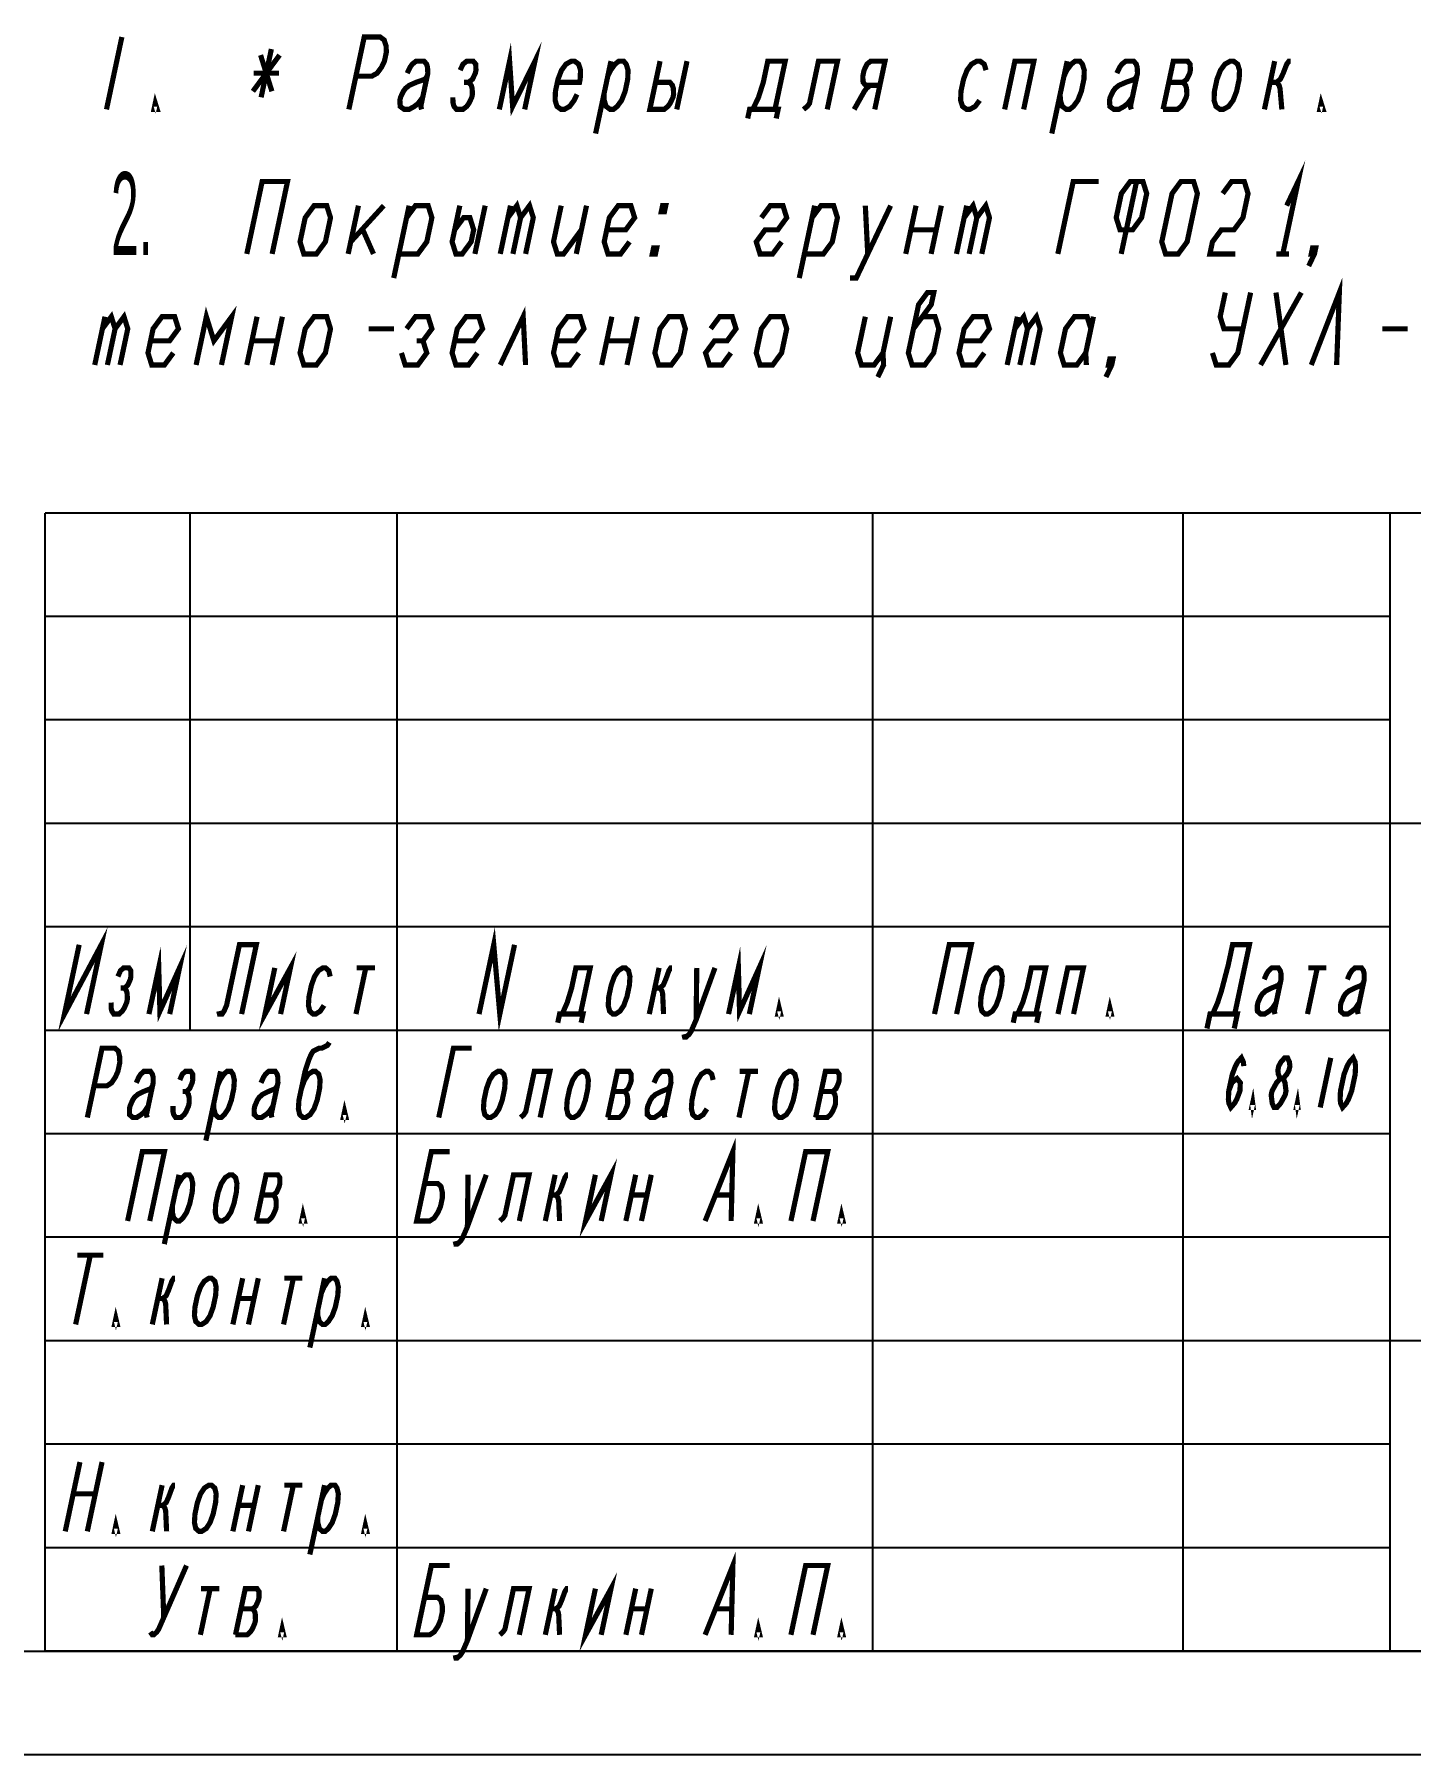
# Model space of a CAD drawing. Header units: millimetres. Extents: x 0 to 594, y 0 to 420.
# Drawn here: x 403.5 to 470, y 0 to 83.1 of the extents above; entities that cross this region are included whole.
import ezdxf

# ---------------------------------------------------------------- set-up
doc = ezdxf.new("R2010")
doc.units = ezdxf.units.MM
doc.header["$LTSCALE"] = 32.67
doc.layers.get('0').update_dxf_attribs({"linetype": 'CONTINUOUS'})
doc.styles.get("Standard").update_dxf_attribs({"font": 'txt', "width": 0.7})

msp = doc.modelspace()

# ---------------------------------------------------------------- linework, layer by layer
at = {"color": 7, "linetype": 'Continuous'}
for p, q in [((589, 60), (404, 60)), ((404, 5), (404, 60)), ((411, 35), (411, 60)), ((421, 5), (421, 60)), ((444, 5), (444, 60)), ((459, 5), (459, 60)), ((469, 5), (469, 60)), ((469, 55), (404, 55)), ((469, 50), (404, 50)), ((589, 45), (404, 45)), ((469, 40), (404, 40)), ((469, 35), (404, 35)), ((469, 30), (404, 30)), ((469, 25), (404, 25)), ((589, 20), (404, 20)), ((469, 15), (404, 15)), ((469, 10), (404, 10)), ((20, 5), (589, 5)), ((589, 5), (404, 5)), ((0, 0), (594, 0))]:
    msp.add_line(p, q, dxfattribs=at)
at = {"color": 2, "linetype": 'Continuous', "const_width": 0.25}
for points in [[(407.7005504, 83.007176), (406.9566002, 79.5071749)], [(419.0116388, 81.1113356), (419.7772694, 81.1113356), (420.037942, 81.2571709), (420.2530785, 81.5488414), (420.3916447, 81.8405029), (420.4846384, 82.2780087), (420.470064, 82.5696702), (420.3789192, 82.8613407), (420.1802424, 83.007176), (419.4146118, 83.007176), (418.6706616, 79.5071749)], [(414.9265836, 82.423844), (414.4306168, 80.0905069)], [(425.9441162, 79.5071749), (426.440083, 81.8405029), (426.5876041, 79.6530102), (427.665063, 81.8405029), (427.1690962, 79.5071749)], [(414.0332271, 80.3821774), (415.3239371, 82.1321734)], [(414.4052021, 82.1321734), (414.951962, 80.3821774)], [(421.4926329, 81.2571709), (421.6311991, 81.5488414), (421.7387673, 81.6946767), (421.9228696, 81.8405029), (422.3056849, 81.8405029), (422.4278276, 81.6946767), (422.4734, 81.5488414), (422.4879745, 81.2571709), (422.1469973, 79.6530102), (422.1925334, 79.5071749)], [(424.0501974, 81.4030062), (424.1887635, 81.6946767), (424.3729021, 81.8405029), (424.6791471, 81.8405029), (424.8012535, 81.6946767), (424.815828, 81.4030062), (424.7848301, 81.2571709), (424.6462639, 80.9655094), (424.4621616, 80.8196742), (424.2324507, 80.8196742)], [(429.697548, 80.2363422), (429.5589818, 79.9446716), (429.3438453, 79.6530102), (429.0831727, 79.5071749), (428.9300321, 79.5071749), (428.7313553, 79.6530102), (428.6402106, 79.9446716), (428.6566703, 80.3821774), (428.780662, 80.9655094), (428.9501898, 81.4030062), (429.1653263, 81.6946767), (429.4259989, 81.8405029), (429.5791395, 81.8405029), (429.7778163, 81.6946767), (429.8689611, 81.4030062), (429.8525376, 80.9655094), (429.8215397, 80.8196742), (428.7496641, 80.8196742)], [(431.3400754, 81.8405029), (430.5961252, 78.3405109)], [(431.1850858, 81.1113356), (431.323652, 81.4030062), (431.5387522, 81.6946767), (431.7228907, 81.8405029), (431.9525654, 81.8405029), (432.0747081, 81.6946767), (432.1658167, 81.4030062), (432.1493932, 80.9655094), (432.0254015, 80.3821774), (431.8558374, 79.9446716), (431.6407372, 79.6530102), (431.4565986, 79.5071749), (431.3034943, 79.5071749), (431.1047812, 79.6530102), (431.0136727, 79.9446716), (430.9990983, 80.2363422)], [(433.7135013, 81.8405029), (433.2175345, 79.5071749), (433.9065948, 79.5071749), (434.0907334, 79.6530102), (434.1983016, 79.7988364), (434.3368678, 80.0905069), (434.3678657, 80.2363422), (434.3532913, 80.5280036), (434.3077189, 80.6738389), (434.1855762, 80.8196742), (433.4965159, 80.8196742)], [(435.0150879, 81.8405029), (434.5191211, 79.5071749)], [(438.1940973, 79.5071749), (438.3326635, 79.7988364), (438.4712296, 80.0905069), (438.7027896, 80.8196742), (438.919775, 81.8405029), (439.7619397, 81.8405029), (439.2659729, 79.5071749)], [(440.6440935, 79.5071749), (440.8282321, 79.6530102), (440.9358003, 79.7988364), (440.9667982, 79.9446716), (441.3697712, 81.8405029), (442.2885062, 81.8405029), (441.7925394, 79.5071749)], [(444.0894313, 79.5071749), (444.5853981, 81.8405029), (443.8963378, 81.8405029), (443.7121992, 81.6946767), (443.5736331, 81.4030062), (443.5116372, 81.1113356), (443.5262117, 80.8196742), (443.6483544, 80.6738389), (444.3374147, 80.6738389)], [(449.468967, 81.4030062), (449.3778223, 81.6946767), (449.1791455, 81.8405029), (449.0260049, 81.8405029), (448.7653323, 81.6946767), (448.5501958, 81.4030062), (448.380668, 80.9655094), (448.2566763, 80.3821774), (448.2402166, 79.9446716), (448.3313613, 79.6530102), (448.5300381, 79.5071749), (448.6831787, 79.5071749), (448.9438513, 79.6530102), (449.1589878, 79.9446716)], [(450.3675443, 79.5071749), (450.8635111, 81.8405029), (451.7822461, 81.8405029), (451.2862793, 79.5071749)], [(453.3900776, 81.8405029), (452.6461274, 78.3405109)], [(453.235088, 81.1113356), (453.3736542, 81.4030062), (453.5887544, 81.6946767), (453.7728929, 81.8405029), (454.0025676, 81.8405029), (454.1247103, 81.6946767), (454.2158188, 81.4030062), (454.1993954, 80.9655094), (454.0754037, 80.3821774), (453.9058396, 79.9446716), (453.6907394, 79.6530102), (453.5066008, 79.5071749), (453.3534965, 79.5071749), (453.1547834, 79.6530102), (453.0636749, 79.9446716), (453.0491005, 80.2363422)], [(455.7926525, 81.2571709), (455.9312186, 81.5488414), (456.0387506, 81.6946767), (456.2228892, 81.8405029), (456.6057045, 81.8405029), (456.7278109, 81.6946767), (456.7733833, 81.5488414), (456.7879578, 81.2571709), (456.4469806, 79.6530102), (456.492553, 79.5071749)], [(458.0238142, 79.5071749), (458.5197448, 81.8405029), (459.2088413, 81.8405029), (459.3309478, 81.6946767), (459.3455222, 81.4030062), (459.3145243, 81.2571709), (459.1759581, 80.9655094), (458.9918558, 80.8196742), (458.3027593, 80.8196742)], [(460.630649, 80.9655094), (460.8002131, 81.4030062), (461.0153134, 81.6946767), (461.2760222, 81.8405029), (461.4291266, 81.8405029), (461.6278396, 81.6946767), (461.7189481, 81.4030062), (461.7025247, 80.9655094), (461.578533, 80.3821774), (461.4089689, 79.9446716), (461.1938687, 79.6530102), (460.9331598, 79.5071749), (460.7800554, 79.5071749), (460.5813424, 79.6530102), (460.4902339, 79.9446716), (460.5066573, 80.3821774), (460.630649, 80.9655094)], [(463.4197734, 81.8405029), (462.9238066, 79.5071749)], [(463.202788, 80.8196742), (463.509033, 80.8196742), (463.6931353, 80.9655094), (463.8317014, 81.2571709), (464.0012655, 81.6946767), (464.1088337, 81.8405029), (464.1854041, 81.8405029)], [(414.066074, 81.2571709), (415.2910902, 81.2571709)], [(422.4569766, 81.1113356), (422.3494083, 80.9655094), (421.9355951, 80.8196742), (421.5983522, 80.6738389), (421.4142136, 80.5280036), (421.3066454, 80.3821774), (421.1681155, 80.0905069), (421.1371176, 79.9446716), (421.1516558, 79.6530102), (421.3503688, 79.5071749), (421.5800435, 79.5071749), (421.8407161, 79.6530102), (422.0248546, 79.7988364), (422.2399911, 80.0905069)], [(423.6946458, 80.0905069), (423.7092202, 79.7988364), (423.7547926, 79.6530102), (423.8769353, 79.5071749), (424.1831803, 79.5071749), (424.3672826, 79.6530102), (424.4748508, 79.7988364), (424.613417, 80.0905069), (424.6444149, 80.2363422), (424.6298405, 80.5280036), (424.5842681, 80.6738389), (424.4621616, 80.8196742)], [(443.094126, 79.5071749), (443.5863585, 80.3821774), (443.6938905, 80.5280036), (443.8780291, 80.6738389)], [(456.7569598, 81.1113356), (456.6493916, 80.9655094), (456.2355784, 80.8196742), (455.8983354, 80.6738389), (455.7142332, 80.5280036), (455.6066649, 80.3821774), (455.4680988, 80.0905069), (455.4371008, 79.9446716), (455.4516753, 79.6530102), (455.6503521, 79.5071749), (455.880063, 79.5071749), (456.1407356, 79.6530102), (456.3248379, 79.7988364), (456.5399744, 80.0905069)], [(458.0238142, 79.5071749), (458.7128745, 79.5071749), (458.8969768, 79.6530102), (459.004545, 79.7988364), (459.1431112, 80.0905069), (459.1741091, 80.2363422), (459.1595347, 80.5280036), (459.1139623, 80.6738389), (458.9918558, 80.8196742)], [(463.509033, 80.8196742), (463.6311394, 80.6738389), (463.6767118, 80.5280036), (463.7659713, 79.5071749)], [(409.4065964, 79.5071749), (409.2534921, 79.5071749), (409.3154879, 79.7988364), (409.4065964, 79.5071749)], [(465.7566182, 79.5071749), (465.6034775, 79.5071749), (465.6654734, 79.7988364), (465.7566182, 79.5071749)], [(437.9479991, 79.0696691), (438.0409929, 79.5071749), (439.4191135, 79.5071749), (439.3261198, 79.0696691)], [(463.9997075, 74.8569622), (464.5539183, 76.0236388), (463.8099846, 72.5236282)], [(413.7380968, 72.5236282), (414.482069, 76.0236388), (415.7070775, 76.0236388), (414.9631053, 72.5236282)], [(452.9381011, 72.5236282), (453.6820732, 76.0236388), (454.9070433, 76.0236388)], [(456.4383232, 76.0236388), (456.0080821, 75.4403005), (455.7601042, 74.2736239), (455.942329, 73.6903048), (456.5548332, 73.6903048), (456.9850743, 74.2736239), (457.2330522, 75.4403005), (457.0508275, 76.0236388), (456.4383232, 76.0236388)], [(456.7445561, 76.0236388), (456.0006224, 72.5236282)], [(458.1443681, 72.5236282), (457.962105, 73.1069665), (458.4580608, 75.4403005), (458.8883019, 76.0236388), (459.5008061, 76.0236388), (459.6830693, 75.4403005), (459.1871135, 73.1069665), (458.7568724, 72.5236282), (458.1443681, 72.5236282)], [(460.9080779, 75.4403005), (461.338319, 76.0236388), (461.9508232, 76.0236388), (462.1330864, 75.4403005), (461.8850701, 74.2736239), (461.454829, 73.6903048), (460.8423631, 73.6903048), (460.4121221, 73.1069665), (460.2881139, 72.5236282), (461.5131224, 72.5236282)], [(416.3121221, 73.1069665), (416.4943468, 72.5236282), (417.1068511, 72.5236282), (417.5370921, 73.1069665), (417.7850701, 74.2736239), (417.6028453, 74.8569622), (416.990341, 74.8569622), (416.5601, 74.2736239), (416.3121221, 73.1069665)], [(419.1340868, 74.8569622), (418.638131, 72.5236282)], [(418.7621007, 73.1069665), (420.3590953, 74.8569622)], [(420.8401317, 71.3569707), (421.5840654, 74.8569622)], [(421.0881096, 72.5236282), (422.0068468, 72.5236282), (422.4370879, 73.1069665), (422.6851042, 74.2736239), (422.502841, 74.8569622), (421.8903368, 74.8569622), (421.4600957, 74.2736239)], [(424.0340825, 74.8569622), (423.6620964, 73.1069665), (423.8443596, 72.5236282), (424.150631, 72.5236282), (424.5808721, 73.1069665), (424.7048418, 73.6903048), (424.5225786, 74.2736239), (424.2163457, 74.2736239), (423.7861046, 73.6903048)], [(425.259091, 74.8569622), (424.7630968, 72.5236282)], [(425.9881053, 72.5236282), (426.4840611, 74.8569622)], [(426.3600914, 74.2736239), (426.7903325, 74.8569622), (426.9725957, 74.2736239), (426.6006096, 72.5236282)], [(426.9725957, 74.2736239), (427.4028368, 74.8569622), (427.5851, 74.2736239), (427.2131139, 72.5236282)], [(428.9340782, 74.8569622), (428.5620921, 73.1069665), (428.7443553, 72.5236282), (429.0506267, 72.5236282), (429.9111089, 73.6903048)], [(430.1590868, 74.8569622), (429.663131, 72.5236282)], [(431.136079, 73.6903048), (432.0548546, 73.6903048), (432.4850957, 74.2736239), (432.3028325, 74.8569622), (431.6903282, 74.8569622), (431.2600871, 74.2736239), (431.0121092, 73.1069665), (431.1943724, 72.5236282), (431.8068767, 72.5236282), (432.2371178, 73.1069665)], [(433.9252055, 74.5653027), (433.7720891, 74.5653027), (433.834074, 74.8569622), (433.9871904, 74.8569622), (433.9252055, 74.5653027)], [(438.6101, 74.2736239), (439.040341, 74.8569622), (439.6528453, 74.8569622), (439.8350701, 74.2736239), (439.404829, 73.6903048), (438.7923631, 73.6903048), (438.3621221, 73.1069665), (438.5443468, 72.5236282), (439.1568511, 72.5236282), (439.5870921, 73.1069665)], [(440.4401146, 71.3569707), (441.1840868, 74.8569622)], [(440.688131, 72.5236282), (441.6068681, 72.5236282), (442.0371092, 73.1069665), (442.2850871, 74.2736239), (442.102824, 74.8569622), (441.4903197, 74.8569622), (441.0600786, 74.2736239)], [(442.8901317, 71.3569707), (443.1963646, 71.3569707), (444.859074, 74.8569622)], [(443.6340654, 74.8569622), (443.7506139, 72.5236282)], [(445.5881267, 72.5236282), (446.0840825, 74.8569622)], [(447.309091, 74.8569622), (446.8130968, 72.5236282)], [(448.0381053, 72.5236282), (448.5340611, 74.8569622)], [(448.4100914, 74.2736239), (448.8403325, 74.8569622), (449.0225957, 74.2736239), (448.6506096, 72.5236282)], [(449.0225957, 74.2736239), (449.4528368, 74.8569622), (449.6351, 74.2736239), (449.2631139, 72.5236282)], [(419.3454582, 73.6903048), (419.8631011, 72.5236282)], [(445.8361046, 73.6903048), (447.0611131, 73.6903048)], [(433.4912346, 72.5236282), (433.3381181, 72.5236282), (433.400103, 72.8153069), (433.5532195, 72.8153069), (433.4912346, 72.5236282)], [(463.5037517, 72.5236282), (464.116256, 72.5236282)], [(465.3412261, 72.5236282), (465.1881096, 72.5236282), (465.2500945, 72.8153069), (465.4032494, 72.8153069), (465.3412261, 72.5236282), (465.0641399, 71.9402898)], [(445.9600743, 68.9063384), (446.8205565, 70.0730151), (446.9445647, 70.6563534), (446.6382933, 70.6563534), (446.2080522, 70.0730151), (445.7120964, 67.739681), (445.8943596, 67.1563427), (446.5068639, 67.1563427), (446.937105, 67.739681), (447.1850829, 68.9063384), (447.0028197, 69.4896767), (446.3903154, 69.4896767)], [(460.4121221, 67.739681), (460.5943468, 67.1563427), (461.2068511, 67.1563427), (461.6370921, 67.739681), (462.2570561, 70.6563534)], [(461.0320476, 70.6563534), (460.7840697, 69.4896767), (460.9663329, 68.9063384), (461.8850701, 68.9063384)], [(462.738131, 67.1563427), (464.7070732, 70.6563534)], [(463.4820647, 70.6563534), (463.9631011, 67.1563427)], [(465.1881096, 67.1563427), (466.5445476, 70.6563534), (466.4131181, 67.1563427)], [(411.2881181, 67.1563427), (411.784074, 69.4896767), (412.1486003, 68.3230193), (413.0090825, 69.4896767), (412.5131267, 67.1563427)], [(425.9881053, 67.1563427), (427.0965654, 69.4896767), (427.2131139, 67.1563427)], [(406.3881224, 67.1563427), (406.8840782, 69.4896767)], [(406.7600701, 68.9063384), (407.1903111, 69.4896767), (407.3725743, 68.9063384), (407.0006267, 67.1563427)], [(407.3725743, 68.9063384), (407.8028154, 69.4896767), (407.9850786, 68.9063384), (407.613131, 67.1563427)], [(409.086079, 68.3230193), (410.0048546, 68.3230193), (410.4350957, 68.9063384), (410.2528325, 69.4896767), (409.6403282, 69.4896767), (409.2100871, 68.9063384), (408.9621092, 67.739681), (409.1443724, 67.1563427), (409.7568767, 67.1563427), (410.1871178, 67.739681)], [(413.7380968, 67.1563427), (414.234091, 69.4896767)], [(415.4590611, 69.4896767), (414.9631053, 67.1563427)], [(416.3121221, 67.739681), (416.4943468, 67.1563427), (417.1068511, 67.1563427), (417.5370921, 67.739681), (417.7850701, 68.9063384), (417.6028453, 69.4896767), (416.990341, 69.4896767), (416.5601, 68.9063384), (416.3121221, 67.739681)], [(419.6225829, 68.9063384), (420.8475914, 68.9063384)], [(421.2121178, 67.739681), (421.394381, 67.1563427), (422.0068468, 67.1563427), (422.4370879, 67.739681), (422.2548631, 68.3230193), (422.6851042, 68.9063384), (422.502841, 69.4896767), (421.8903368, 69.4896767), (421.4600957, 68.9063384)], [(423.7861046, 68.3230193), (424.7048418, 68.3230193), (425.1350829, 68.9063384), (424.9528197, 69.4896767), (424.3403154, 69.4896767), (423.9100743, 68.9063384), (423.6620964, 67.739681), (423.8443596, 67.1563427), (424.4568639, 67.1563427), (424.887105, 67.739681)], [(428.6861003, 68.3230193), (429.6048375, 68.3230193), (430.0350786, 68.9063384), (429.8528154, 69.4896767), (429.2403111, 69.4896767), (428.8100701, 68.9063384), (428.5620921, 67.739681), (428.7443553, 67.1563427), (429.3568596, 67.1563427), (429.7871007, 67.739681)], [(430.8881011, 67.1563427), (431.3840953, 69.4896767)], [(432.6090654, 69.4896767), (432.1131096, 67.1563427)], [(433.4620879, 67.739681), (433.6443511, 67.1563427), (434.2568553, 67.1563427), (434.6870964, 67.739681), (434.9350743, 68.9063384), (434.7528111, 69.4896767), (434.1403453, 69.4896767), (433.7101042, 68.9063384), (433.4620879, 67.739681)], [(436.1600829, 68.9063384), (436.590324, 69.4896767), (437.2028282, 69.4896767), (437.3850914, 68.9063384), (436.9548503, 68.3230193), (436.3423461, 68.3230193), (435.912105, 67.739681), (436.0943681, 67.1563427), (436.7068724, 67.1563427), (437.1371135, 67.739681)], [(438.3621221, 67.739681), (438.5443468, 67.1563427), (439.1568511, 67.1563427), (439.5870921, 67.739681), (439.8350701, 68.9063384), (439.6528453, 69.4896767), (439.040341, 69.4896767), (438.6101, 68.9063384), (438.3621221, 67.739681)], [(443.6340654, 69.4896767), (443.2621178, 67.739681), (443.444381, 67.1563427), (444.0568468, 67.1563427), (444.4870879, 67.739681), (444.5162346, 67.1563427), (444.23911, 66.5730044)], [(444.859074, 69.4896767), (444.4870879, 67.739681)], [(448.2860832, 68.3230193), (449.2048589, 68.3230193), (449.6351, 68.9063384), (449.4528368, 69.4896767), (448.8403325, 69.4896767), (448.4100914, 68.9063384), (448.1621135, 67.739681), (448.3443767, 67.1563427), (448.956881, 67.1563427), (449.3871221, 67.739681)], [(450.4881224, 67.1563427), (450.9840782, 69.4896767)], [(450.8600701, 68.9063384), (451.2903111, 69.4896767), (451.4725743, 68.9063384), (451.1006267, 67.1563427)], [(451.4725743, 68.9063384), (451.9028154, 69.4896767), (452.0850786, 68.9063384), (451.713131, 67.1563427)], [(454.5350957, 68.9063384), (454.3528325, 69.4896767), (453.7403282, 69.4896767), (453.3100871, 68.9063384), (453.0621092, 67.739681), (453.2443724, 67.1563427), (453.8568767, 67.1563427), (454.2871178, 67.739681)], [(454.6590654, 69.4896767), (454.2871178, 67.739681), (454.3162261, 67.1563427)], [(468.6225786, 68.9063384), (469.8475871, 68.9063384)], [(413.9861131, 68.3230193), (415.2110832, 68.3230193)], [(421.9485918, 68.3230193), (422.2548631, 68.3230193)], [(431.136079, 68.3230193), (432.3610875, 68.3230193)], [(455.5412346, 67.1563427), (455.3881181, 67.1563427), (455.450103, 67.4480022), (455.6032195, 67.4480022), (455.5412346, 67.1563427), (455.26411, 66.5730044)], [(405.6367412, 39.1375804), (404.9246953, 35.7875839), (406.7045563, 39.1375804), (405.9925104, 35.7875839)], [(424.9625153, 35.7875839), (425.6745612, 39.1375804), (425.9675006, 35.7875839), (426.6795465, 39.1375804)], [(409.0075027, 35.7875839), (409.4822241, 38.0209119), (409.5396519, 35.9271652), (410.4872095, 38.0209119), (410.012488, 35.7875839)], [(412.3865303, 35.9271652), (412.4197035, 35.7875839), (412.5453267, 35.7875839), (412.6377766, 35.9271652), (412.7599556, 36.2063278), (413.3829957, 39.1375804), (414.1995645, 39.1375804), (413.4874823, 35.7875839)], [(437.0224845, 35.7875839), (437.4972059, 38.0209119), (437.5546699, 35.9271652), (438.5022275, 38.0209119), (438.0275061, 35.7875839)], [(446.9774952, 35.7875839), (447.6895774, 39.1375804), (448.7573925, 39.1375804), (448.0453103, 35.7875839)], [(460.4196819, 35.7875839), (460.6640035, 36.3459091), (460.8454955, 36.9042434), (461.1753062, 38.1604932), (461.3830104, 39.1375804), (462.1995791, 39.1375804), (461.4874969, 35.7875839)], [(415.0928485, 38.0209119), (414.6181271, 35.7875839), (415.8465875, 38.0209119), (415.3718661, 35.7875839)], [(407.5088346, 37.6021589), (407.6309773, 37.8813306), (407.786257, 38.0209119), (408.0375396, 38.0209119), (408.13347, 37.8813306), (408.1369504, 37.6021589), (408.1072939, 37.4625776), (407.985115, 37.183415), (407.8298353, 37.0438337), (407.6413824, 37.0438337)], [(417.7675887, 37.6021589), (417.7012786, 37.8813306), (417.5425184, 38.0209119), (417.4168953, 38.0209119), (417.1987859, 37.8813306), (417.0138135, 37.6021589), (416.8620143, 37.183415), (416.7433158, 36.6250808), (416.7171398, 36.2063278), (416.7834137, 35.9271652), (416.9421738, 35.7875839), (417.067797, 35.7875839), (417.2859064, 35.9271652), (417.4708788, 36.2063278)], [(419.4896957, 38.0209119), (419.0150105, 35.7875839)], [(419.0500327, 38.0209119), (419.9293949, 38.0209119)], [(428.9824929, 35.7875839), (429.1046356, 36.0667465), (429.2268146, 36.3459091), (429.437963, 37.0438337), (429.645631, 38.0209119), (430.3365765, 38.0209119), (429.8618914, 35.7875839)], [(431.3520033, 37.183415), (431.5038387, 37.6021589), (431.6887749, 37.8813306), (431.9068843, 38.0209119), (432.0325074, 38.0209119), (432.1913038, 37.8813306), (432.2575778, 37.6021589), (432.2313655, 37.183415), (432.1127032, 36.6250808), (431.9608678, 36.2063278), (431.7759316, 35.9271652), (431.5578223, 35.7875839), (431.4321991, 35.7875839), (431.2734027, 35.9271652), (431.2071288, 36.2063278), (431.2333411, 36.6250808), (431.3520033, 37.183415)], [(433.6656449, 38.0209119), (433.1909235, 35.7875839)], [(433.4579769, 37.0438337), (433.5836001, 37.0438337), (433.7092233, 37.0438337), (433.8645029, 37.183415), (433.9866456, 37.4625776), (434.1384811, 37.8813306), (434.2309673, 38.0209119), (434.2937607, 38.0209119)], [(434.8676393, 34.8104967), (434.9007762, 34.6709109), (434.9635697, 34.6709109), (435.1188856, 34.8104967), (435.2113718, 34.950078), (435.4556572, 35.5084123), (436.3665974, 38.0209119)], [(435.487199, 38.0209119), (435.4556572, 35.5084123)], [(449.3470056, 37.183415), (449.4988411, 37.6021589), (449.6837772, 37.8813306), (449.9018866, 38.0209119), (450.0275098, 38.0209119), (450.1863062, 37.8813306), (450.2525801, 37.6021589), (450.2263678, 37.183415), (450.1077056, 36.6250808), (449.9558701, 36.2063278), (449.770934, 35.9271652), (449.5528246, 35.7875839), (449.4272014, 35.7875839), (449.268405, 35.9271652), (449.2021311, 36.2063278), (449.2283434, 36.6250808), (449.3470056, 37.183415)], [(450.9975092, 35.7875839), (451.1196519, 36.0667465), (451.2417946, 36.3459091), (451.4529792, 37.0438337), (451.6606472, 38.0209119), (452.3515928, 38.0209119), (451.8768713, 35.7875839)], [(452.9446864, 35.7875839), (453.4194078, 38.0209119), (454.1731469, 38.0209119), (453.6984254, 35.7875839)], [(463.6982472, 37.3229963), (463.605761, 37.183415), (463.2620284, 37.0438337), (462.9810894, 36.9042434), (462.8258097, 36.7646621), (462.7333235, 36.6250808), (462.6111808, 36.3459091), (462.5815243, 36.2063278), (462.5849685, 35.9271652), (462.7437649, 35.7875839), (462.9321815, 35.7875839), (463.1502909, 35.9271652), (463.3056068, 36.0667465), (463.490543, 36.3459091)], [(462.911335, 37.4625776), (463.0335139, 37.7417493), (463.1259639, 37.8813306), (463.2812798, 38.0209119), (463.5953196, 38.0209119), (463.6912863, 37.8813306), (463.7244232, 37.7417493), (463.7279037, 37.4625776), (463.4015372, 35.9271652), (463.4346742, 35.7875839)], [(465.4797034, 38.0209119), (465.0049819, 35.7875839)], [(465.0400042, 38.0209119), (465.9194026, 38.0209119)], [(467.7182249, 37.3229963), (467.6257386, 37.183415), (467.2820061, 37.0438337), (467.0011033, 36.9042434), (466.8458236, 36.7646621), (466.7533374, 36.6250808), (466.6311947, 36.3459091), (466.601502, 36.2063278), (466.6049824, 35.9271652), (466.7637426, 35.7875839), (466.9521954, 35.7875839), (467.1703048, 35.9271652), (467.3255845, 36.0667465), (467.5105569, 36.3459091)], [(466.9313489, 37.4625776), (467.0534916, 37.7417493), (467.1459778, 37.8813306), (467.3012574, 38.0209119), (467.6153335, 38.0209119), (467.7113002, 37.8813306), (467.7444371, 37.7417493), (467.7479176, 37.4625776), (467.4215511, 35.9271652), (467.4546881, 35.7875839)], [(407.1789877, 36.3459091), (407.1824681, 36.0667465), (407.2156051, 35.9271652), (407.3115718, 35.7875839), (407.5628181, 35.7875839), (407.7180978, 35.9271652), (407.810584, 36.0667465), (407.9327267, 36.3459091), (407.9624194, 36.4854995), (407.958939, 36.7646621), (407.925802, 36.9042434), (407.8298353, 37.0438337)], [(433.7092233, 37.0438337), (433.8051537, 36.9042434), (433.8383269, 36.7646621), (433.881869, 35.7875839)], [(439.5349841, 35.7875839), (439.409361, 35.7875839), (439.4687102, 36.0667465), (439.5349841, 35.7875839)], [(455.5200157, 35.7875839), (455.3943926, 35.7875839), (455.4537056, 36.0667465), (455.5200157, 35.7875839)], [(428.767864, 35.368831), (428.8568698, 35.7875839), (429.9875145, 35.7875839), (429.8985088, 35.368831)], [(450.7828802, 35.368831), (450.871886, 35.7875839), (452.0024945, 35.7875839), (451.9134888, 35.368831)], [(460.1457037, 35.0896638), (460.2940587, 35.7875839), (461.6131201, 35.7875839), (461.4647651, 35.0896638)], [(406.3566907, 32.3229948), (406.9848065, 32.3229948), (407.2029159, 32.4625806), (407.3878883, 32.7417478), (407.510031, 33.0209149), (407.5990367, 33.4396633), (407.5955563, 33.7188305), (407.5292823, 33.9979976), (407.370486, 34.1375789), (406.7423701, 34.1375789), (406.0303242, 30.7875779)], [(416.3769965, 32.1834135), (416.5288319, 32.6021619), (416.7138043, 32.8813291), (416.9319137, 33.0209149), (417.0575369, 33.0209149), (417.216297, 32.8813291), (417.2825709, 32.6021619), (417.2563949, 32.1834135), (417.1376964, 31.6250793), (416.9858972, 31.2063308), (416.8009248, 30.9271637), (416.5828154, 30.7875779), (416.4571923, 30.7875779), (416.2984321, 30.9271637), (416.2321219, 31.2063308), (416.2583342, 31.6250793), (416.3769965, 32.1834135), (416.5550079, 33.0209149), (416.7364999, 33.5792446), (416.8586788, 33.8584118), (416.9511288, 33.9979976), (417.2320679, 34.1375789), (417.357691, 34.1375789), (417.6385939, 34.2771647), (417.7310801, 34.416746)], [(423.0153018, 30.7875779), (423.7273839, 34.1375789), (424.6067461, 34.1375789)], [(461.200032, 32.0731896), (461.3525563, 32.4731897), (461.5975668, 32.6731898), (461.7575596, 32.4731897), (461.7400485, 32.0731896), (461.5875242, 31.6731895), (461.4775269, 31.4731894), (461.2999867, 31.2731894), (461.2075005, 31.4731894), (461.1825209, 31.6731895), (461.200032, 32.0731896), (461.3701036, 32.8731898), (461.5226279, 33.27319), (461.6326252, 33.47319), (461.8101292, 33.6731901), (461.9026154, 33.47319), (461.9276312, 33.27319)], [(463.6900898, 32.6731898), (463.5976036, 32.8731898), (463.5725878, 33.0731899), (463.6151147, 33.27319), (463.7251121, 33.47319), (463.9026522, 33.6731901), (464.0376292, 33.6731901), (464.1301154, 33.47319), (464.1551312, 33.27319), (464.1126042, 33.0731899), (464.0026069, 32.8731898), (463.8250668, 32.6731898)], [(466.1301522, 33.6731901), (465.6200098, 31.2731894)], [(466.7000065, 31.2731894), (466.6075203, 31.4731894), (466.5825406, 31.6731895), (466.6000518, 32.0731896), (466.7700872, 32.8731898), (466.9226115, 33.27319), (467.0326088, 33.47319), (467.2101489, 33.6731901), (467.3026351, 33.47319), (467.3276147, 33.27319), (467.3101036, 32.8731898), (467.140032, 32.0731896), (466.9875077, 31.6731895), (466.8775104, 31.4731894), (466.7000065, 31.2731894)], [(409.1832301, 32.3229948), (409.0907439, 32.1834135), (408.7470114, 32.0438277), (408.4661085, 31.9042464), (408.3107926, 31.7646651), (408.2183427, 31.6250793), (408.0961637, 31.3459121), (408.0665072, 31.2063308), (408.0699877, 30.9271637), (408.2287478, 30.7875779), (408.4172007, 30.7875779), (408.6353101, 30.9271637), (408.7905897, 31.066745), (408.9755621, 31.3459121)], [(408.3963541, 32.4625806), (408.5184968, 32.7417478), (408.610983, 32.8813291), (408.7662627, 33.0209149), (409.0803387, 33.0209149), (409.1763054, 32.8813291), (409.2094424, 32.7417478), (409.2129229, 32.4625806), (408.8865564, 30.9271637), (408.9196934, 30.7875779)], [(410.498811, 32.6021619), (410.62099, 32.8813291), (410.7762697, 33.0209149), (411.027516, 33.0209149), (411.1234827, 32.8813291), (411.1269631, 32.6021619), (411.0972704, 32.4625806), (410.9751277, 32.1834135), (410.819848, 32.0438277), (410.6313951, 32.0438277)], [(412.4722006, 33.0209149), (411.7601547, 29.6709139)], [(412.3238456, 32.3229948), (412.4460245, 32.6021619), (412.6309607, 32.8813291), (412.7862766, 33.0209149), (412.9746932, 33.0209149), (413.0706599, 32.8813291), (413.1369338, 32.6021619), (413.1107578, 32.1834135), (412.9920956, 31.6250793), (412.8402601, 31.2063308), (412.6552877, 30.9271637), (412.5000081, 30.7875779), (412.3743849, 30.7875779), (412.2156248, 30.9271637), (412.1493146, 31.2063308), (412.1458341, 31.485498)], [(415.213251, 32.3229948), (415.1207648, 32.1834135), (414.7770322, 32.0438277), (414.4960931, 31.9042464), (414.3408135, 31.7646651), (414.2483273, 31.6250793), (414.1261846, 31.3459121), (414.0964918, 31.2063308), (414.0999723, 30.9271637), (414.2587324, 30.7875779), (414.4471853, 30.7875779), (414.6652947, 30.9271637), (414.8205743, 31.066745), (415.0055468, 31.3459121)], [(414.4263387, 32.4625806), (414.5484814, 32.7417478), (414.6409677, 32.8813291), (414.7962836, 33.0209149), (415.1103234, 33.0209149), (415.20629, 32.8813291), (415.239427, 32.7417478), (415.2429075, 32.4625806), (414.916541, 30.9271637), (414.949678, 30.7875779)], [(425.3220187, 32.1834135), (425.4738179, 32.6021619), (425.6587903, 32.8813291), (425.8768997, 33.0209149), (426.0025228, 33.0209149), (426.161283, 32.8813291), (426.2275931, 32.6021619), (426.2013809, 32.1834135), (426.0827186, 31.6250793), (425.9308832, 31.2063308), (425.7459108, 30.9271637), (425.5278014, 30.7875779), (425.4021782, 30.7875779), (425.2434181, 30.9271637), (425.1771442, 31.2063308), (425.2033202, 31.6250793), (425.3220187, 32.1834135)], [(426.972486, 30.7875779), (427.1278019, 30.9271637), (427.2202881, 31.066745), (427.2499446, 31.2063308), (427.6356603, 33.0209149), (428.3893993, 33.0209149), (427.9146779, 30.7875779)], [(429.3419963, 32.1834135), (429.4938318, 32.6021619), (429.6788042, 32.8813291), (429.8969136, 33.0209149), (430.0225367, 33.0209149), (430.1812969, 32.8813291), (430.2475708, 32.6021619), (430.2213948, 32.1834135), (430.1026963, 31.6250793), (429.9508971, 31.2063308), (429.7659247, 30.9271637), (429.5478153, 30.7875779), (429.4221921, 30.7875779), (429.263432, 30.9271637), (429.1971218, 31.2063308), (429.2233341, 31.6250793), (429.3419963, 32.1834135)], [(431.1809528, 30.7875779), (431.6556379, 33.0209149), (432.2209603, 33.0209149), (432.316927, 32.8813291), (432.3203712, 32.6021619), (432.2907147, 32.4625806), (432.168572, 32.1834135), (432.0132561, 32.0438277), (431.44797, 32.0438277)], [(434.2082355, 32.3229948), (434.1157493, 32.1834135), (433.7720167, 32.0438277), (433.4911139, 31.9042464), (433.335798, 31.7646651), (433.2433118, 31.6250793), (433.1211691, 31.3459121), (433.0915126, 31.2063308), (433.094993, 30.9271637), (433.2537532, 30.7875779), (433.4421698, 30.7875779), (433.6602792, 30.9271637), (433.8155951, 31.066745), (434.0005675, 31.3459121)], [(433.4213595, 32.4625806), (433.5435022, 32.7417478), (433.6359884, 32.8813291), (433.7912681, 33.0209149), (434.1053441, 33.0209149), (434.2012745, 32.8813291), (434.2344478, 32.7417478), (434.237892, 32.4625806), (433.9115618, 30.9271637), (433.9446987, 30.7875779)], [(436.2775917, 32.6021619), (436.2112815, 32.8813291), (436.0525214, 33.0209149), (435.9268982, 33.0209149), (435.7087888, 32.8813291), (435.5238164, 32.6021619), (435.3720172, 32.1834135), (435.2533187, 31.6250793), (435.2271427, 31.2063308), (435.2934166, 30.9271637), (435.4521768, 30.7875779), (435.5777999, 30.7875779), (435.7959093, 30.9271637), (435.9808817, 31.2063308)], [(437.9996986, 33.0209149), (437.5250134, 30.7875779)], [(437.5600356, 33.0209149), (438.4393978, 33.0209149)], [(439.3919949, 32.1834135), (439.5438303, 32.6021619), (439.7288027, 32.8813291), (439.9469121, 33.0209149), (440.0725353, 33.0209149), (440.2312954, 32.8813291), (440.2975693, 32.6021619), (440.2713933, 32.1834135), (440.1526948, 31.6250793), (440.0008956, 31.2063308), (439.8159232, 30.9271637), (439.5978138, 30.7875779), (439.4721907, 30.7875779), (439.3134305, 30.9271637), (439.2471204, 31.2063308), (439.2733326, 31.6250793), (439.3919949, 32.1834135)], [(441.2309513, 30.7875779), (441.7056365, 33.0209149), (442.2709589, 33.0209149), (442.3669255, 32.8813291), (442.370406, 32.6021619), (442.3407133, 32.4625806), (442.2185706, 32.1834135), (442.0632909, 32.0438277), (441.4979685, 32.0438277)], [(463.3925098, 31.2731894), (463.3000236, 31.4731894), (463.2750077, 31.6731895), (463.2500281, 31.8731895), (463.2925551, 32.0731896), (463.4025524, 32.2731897), (463.5125859, 32.4731897), (463.6900898, 32.6731898), (463.8250668, 32.6731898), (463.917553, 32.4731897), (463.9425688, 32.2731897), (463.9675485, 32.0731896), (463.9250215, 31.8731895), (463.8150242, 31.6731895), (463.7050269, 31.4731894), (463.5274867, 31.2731894), (463.3925098, 31.2731894)], [(410.1690004, 31.3459121), (410.1724808, 31.066745), (410.2056178, 30.9271637), (410.3015482, 30.7875779), (410.5527946, 30.7875779), (410.7081105, 30.9271637), (410.8005967, 31.066745), (410.9227394, 31.3459121), (410.9523959, 31.485498), (410.9489517, 31.7646651), (410.9157784, 31.9042464), (410.819848, 32.0438277)], [(418.5299927, 30.7875779), (418.4043695, 30.7875779), (418.4637187, 31.066745), (418.5299927, 30.7875779)], [(431.1809528, 30.7875779), (431.7462389, 30.7875779), (431.9015548, 30.9271637), (431.994041, 31.066745), (432.1161837, 31.3459121), (432.1458402, 31.485498), (432.1423597, 31.7646651), (432.1092228, 31.9042464), (432.0132561, 32.0438277)], [(441.2309513, 30.7875779), (441.7962374, 30.7875779), (441.9515533, 30.9271637), (442.0440396, 31.066745), (442.1661823, 31.3459121), (442.1958387, 31.485498), (442.1923583, 31.7646651), (442.1592213, 31.9042464), (442.0632909, 32.0438277)], [(462.3799834, 31.2731894), (462.3125131, 31.2731894), (462.3550038, 31.4731894), (462.3799834, 31.2731894)], [(464.5400131, 31.2731894), (464.4725065, 31.2731894), (464.5149972, 31.4731894), (464.5400131, 31.2731894)], [(407.9775015, 25.7875809), (408.6895474, 29.1375774), (409.7573624, 29.1375774), (409.0453165, 25.7875809)], [(422.3332024, 27.6021649), (422.9613182, 27.6021649), (423.1200784, 27.4625791), (423.1863885, 27.183412), (423.189869, 26.9042449), (423.1008633, 26.4854964), (422.9786843, 26.2063293), (422.7937482, 25.9271622), (422.5756388, 25.7875809), (421.9474867, 25.7875809), (422.6595688, 29.1375774), (423.538931, 29.1375774)], [(435.891876, 25.7875809), (437.232074, 29.1375774), (437.1481077, 25.7875809)], [(440.0375131, 25.7875809), (440.749559, 29.1375774), (441.817374, 29.1375774), (441.1053281, 25.7875809)], [(430.5878229, 28.0209134), (430.1131377, 25.7875809), (431.3415981, 28.0209134), (430.8668767, 25.7875809)], [(410.4621936, 28.0209134), (409.7501477, 24.6709124)], [(410.3138749, 27.3229978), (410.4360176, 27.6021649), (410.62099, 27.8813275), (410.7762697, 28.0209134), (410.9647225, 28.0209134), (411.060653, 27.8813275), (411.1269631, 27.6021649), (411.1007509, 27.183412), (410.9820886, 26.6250777), (410.8302532, 26.2063293), (410.6452808, 25.9271622), (410.4900011, 25.7875809), (410.3643779, 25.7875809), (410.2056178, 25.9271622), (410.1393076, 26.2063293), (410.1358634, 26.4854964)], [(412.3570188, 27.183412), (412.508818, 27.6021649), (412.6937904, 27.8813275), (412.9118998, 28.0209134), (413.0375229, 28.0209134), (413.1962831, 27.8813275), (413.2625933, 27.6021649), (413.236381, 27.183412), (413.1177187, 26.6250777), (412.9658833, 26.2063293), (412.7809109, 25.9271622), (412.5628015, 25.7875809), (412.4371783, 25.7875809), (412.2784182, 25.9271622), (412.2121443, 26.2063293), (412.2383203, 26.6250777), (412.3570188, 27.183412)], [(414.195939, 25.7875809), (414.6706604, 28.0209134), (415.2359465, 28.0209134), (415.3319132, 27.8813275), (415.3353937, 27.6021649), (415.3057372, 27.4625791), (415.1835582, 27.183412), (415.0282786, 27.0438307), (414.4629562, 27.0438307)], [(423.8126191, 24.8104982), (423.8457561, 24.6709124), (423.9085858, 24.6709124), (424.0638655, 24.8104982), (424.1563517, 24.9500795), (424.4006733, 25.5084137), (425.3115773, 28.0209134)], [(424.4322151, 28.0209134), (424.4006733, 25.5084137)], [(425.9675006, 25.7875809), (426.1227803, 25.9271622), (426.2152665, 26.066748), (426.2449592, 26.2063293), (426.6306387, 28.0209134), (427.3844139, 28.0209134), (426.9096925, 25.7875809)], [(428.6406456, 28.0209134), (428.1659242, 25.7875809)], [(428.4329777, 27.0438307), (428.5586008, 27.0438307), (428.684224, 27.0438307), (428.8395037, 27.183412), (428.9616464, 27.4625791), (429.1134818, 27.8813275), (429.205968, 28.0209134), (429.2687615, 28.0209134)], [(432.5350364, 28.0209134), (432.0603149, 25.7875809)], [(433.2887754, 28.0209134), (432.814054, 25.7875809)], [(414.195939, 25.7875809), (414.7612614, 25.7875809), (414.916541, 25.9271622), (415.0090272, 26.066748), (415.1311699, 26.3459106), (415.1608627, 26.4854964), (415.1573822, 26.7646636), (415.1242452, 26.9042449), (415.0282786, 27.0438307)], [(416.5199857, 25.7875809), (416.3943625, 25.7875809), (416.4537118, 26.066748), (416.5199857, 25.7875809)], [(428.684224, 27.0438307), (428.7801544, 26.9042449), (428.8133276, 26.7646636), (428.8568698, 25.7875809)], [(432.3273322, 27.0438307), (433.0810712, 27.0438307)], [(436.4101395, 27.0438307), (437.1639148, 27.0438307)], [(438.5299988, 25.7875809), (438.4043756, 25.7875809), (438.4637249, 26.066748), (438.5299988, 25.7875809)], [(442.5500127, 25.7875809), (442.4243895, 25.7875809), (442.4837025, 26.066748), (442.5500127, 25.7875809)], [(406.1770477, 24.1375804), (405.4650018, 20.7875793)], [(405.5489319, 24.1375804), (406.8051998, 24.1375804)], [(409.6456611, 23.0209119), (409.1709397, 20.7875793)], [(409.4379569, 22.0438292), (409.5635801, 22.0438292), (409.6892032, 22.0438292), (409.8445192, 22.183415), (409.9666619, 22.4625776), (410.1184611, 22.8813306), (410.2109473, 23.0209119), (410.273777, 23.0209119)], [(411.3519972, 22.183415), (411.5038326, 22.6021634), (411.6888051, 22.8813306), (411.9069144, 23.0209119), (412.0325376, 23.0209119), (412.1912977, 22.8813306), (412.2575717, 22.6021634), (412.2313956, 22.183415), (412.1126971, 21.6250807), (411.9608979, 21.2063278), (411.7759255, 20.9271606), (411.5578162, 20.7875793), (411.432193, 20.7875793), (411.2734329, 20.9271606), (411.2071227, 21.2063278), (411.233335, 21.6250807), (411.3519972, 22.183415)], [(413.5400156, 23.0209119), (413.0653304, 20.7875793)], [(414.2937546, 23.0209119), (413.8190695, 20.7875793)], [(415.9897218, 23.0209119), (415.5150004, 20.7875793)], [(415.5500226, 23.0209119), (416.4293848, 23.0209119)], [(417.4971998, 23.0209119), (416.7851539, 19.6709108)], [(417.3488448, 22.3229963), (417.4710238, 22.6021634), (417.65596, 22.8813306), (417.8112759, 23.0209119), (417.9996925, 23.0209119), (418.0956592, 22.8813306), (418.1619694, 22.6021634), (418.1357571, 22.183415), (418.0170948, 21.6250807), (417.8652594, 21.2063278), (417.680287, 20.9271606), (417.5250073, 20.7875793), (417.3993842, 20.7875793), (417.240624, 20.9271606), (417.1743138, 21.2063278), (417.1708334, 21.4854949)], [(407.4750088, 20.7875793), (407.3493856, 20.7875793), (407.4086986, 21.0667465), (407.4750088, 20.7875793)], [(409.6892032, 22.0438292), (409.7851699, 21.9042479), (409.8183069, 21.764662), (409.8618853, 20.7875793)], [(413.3323477, 22.0438292), (414.0860867, 22.0438292)], [(419.5350143, 20.7875793), (419.4093911, 20.7875793), (419.4687041, 21.0667465), (419.5350143, 20.7875793)], [(405.6745551, 14.1375773), (404.9625092, 10.7875808)], [(406.7423701, 14.1375773), (406.0303242, 10.7875808)], [(405.3481886, 12.6021649), (406.4160037, 12.6021649)], [(409.6456611, 13.0209133), (409.1709397, 10.7875808)], [(409.4379569, 12.0438306), (409.5635801, 12.0438306), (409.6892032, 12.0438306), (409.8445192, 12.1834119), (409.9666619, 12.4625791), (410.1184611, 12.8813275), (410.2109473, 13.0209133), (410.273777, 13.0209133)], [(411.3519972, 12.1834119), (411.5038326, 12.6021649), (411.6888051, 12.8813275), (411.9069144, 13.0209133), (412.0325376, 13.0209133), (412.1912977, 12.8813275), (412.2575717, 12.6021649), (412.2313956, 12.1834119), (412.1126971, 11.6250777), (411.9608979, 11.2063293), (411.7759255, 10.9271621), (411.5578162, 10.7875808), (411.432193, 10.7875808), (411.2734329, 10.9271621), (411.2071227, 11.2063293), (411.233335, 11.6250777), (411.3519972, 12.1834119)], [(413.5400156, 13.0209133), (413.0653304, 10.7875808)], [(414.2937546, 13.0209133), (413.8190695, 10.7875808)], [(415.9897218, 13.0209133), (415.5150004, 10.7875808)], [(415.5500226, 13.0209133), (416.4293848, 13.0209133)], [(417.4971998, 13.0209133), (416.7851539, 9.6709123)], [(417.3488448, 12.3229978), (417.4710238, 12.6021649), (417.65596, 12.8813275), (417.8112759, 13.0209133), (417.9996925, 13.0209133), (418.0956592, 12.8813275), (418.1619694, 12.6021649), (418.1357571, 12.1834119), (418.0170948, 11.6250777), (417.8652594, 11.2063293), (417.680287, 10.9271621), (417.5250073, 10.7875808), (417.3993842, 10.7875808), (417.240624, 10.9271621), (417.1743138, 11.2063293), (417.1708334, 11.4854964)], [(409.6892032, 12.0438306), (409.7851699, 11.9042448), (409.8183069, 11.7646635), (409.8618853, 10.7875808)], [(413.3323477, 12.0438306), (414.0860867, 12.0438306)], [(407.4750088, 10.7875808), (407.3493856, 10.7875808), (407.4086986, 11.066748), (407.4750088, 10.7875808)], [(419.5350143, 10.7875808), (419.4093911, 10.7875808), (419.4687041, 11.066748), (419.5350143, 10.7875808)], [(409.074973, 5.9271606), (409.1709397, 5.7875793), (409.2337332, 5.7875793), (409.3890491, 5.9271606), (409.4815353, 6.0667464), (410.8251775, 9.1375803)], [(409.6317393, 9.1375803), (409.7258207, 6.6250807)], [(422.3332024, 7.6021634), (422.9613182, 7.6021634), (423.1200784, 7.4625775), (423.1863885, 7.1834149), (423.189869, 6.9042478), (423.1008633, 6.4854949), (422.9786843, 6.2063277), (422.7937482, 5.9271606), (422.5756388, 5.7875793), (421.9474867, 5.7875793), (422.6595688, 9.1375803), (423.538931, 9.1375803)], [(435.891876, 5.7875793), (437.232074, 9.1375803), (437.1481077, 5.7875793)], [(440.0375131, 5.7875793), (440.749559, 9.1375803), (441.817374, 9.1375803), (441.1053281, 5.7875793)], [(430.5878229, 8.0209118), (430.1131377, 5.7875793), (431.3415981, 8.0209118), (430.8668767, 5.7875793)], [(411.9697079, 8.0209118), (411.4949865, 5.7875793)], [(411.5300087, 8.0209118), (412.4094071, 8.0209118)], [(413.1909536, 5.7875793), (413.6656388, 8.0209118), (414.2309612, 8.0209118), (414.3269279, 7.8813305), (414.3303721, 7.6021634), (414.3007156, 7.4625775), (414.1785729, 7.1834149), (414.023257, 7.0438291), (413.4579708, 7.0438291)], [(423.8126191, 4.8104966), (423.8457561, 4.6709108), (423.9085858, 4.6709108), (424.0638655, 4.8104966), (424.1563517, 4.9500779), (424.4006733, 5.5084122), (425.3115773, 8.0209118)], [(424.4322151, 8.0209118), (424.4006733, 5.5084122)], [(425.9675006, 5.7875793), (426.1227803, 5.9271606), (426.2152665, 6.0667464), (426.2449592, 6.2063277), (426.6306387, 8.0209118), (427.3844139, 8.0209118), (426.9096925, 5.7875793)], [(428.6406456, 8.0209118), (428.1659242, 5.7875793)], [(428.4329777, 7.0438291), (428.5586008, 7.0438291), (428.684224, 7.0438291), (428.8395037, 7.1834149), (428.9616464, 7.4625775), (429.1134818, 7.8813305), (429.205968, 8.0209118), (429.2687615, 8.0209118)], [(432.5350364, 8.0209118), (432.0603149, 5.7875793)], [(433.2887754, 8.0209118), (432.814054, 5.7875793)], [(413.1909536, 5.7875793), (413.7562397, 5.7875793), (413.9115557, 5.9271606), (414.0040419, 6.0667464), (414.1261846, 6.3459136), (414.1558411, 6.4854949), (414.1523606, 6.764662), (414.1192236, 6.9042478), (414.023257, 7.0438291)], [(428.684224, 7.0438291), (428.7801544, 6.9042478), (428.8133276, 6.764662), (428.8568698, 5.7875793)], [(432.3273322, 7.0438291), (433.0810712, 7.0438291)], [(436.4101395, 7.0438291), (437.1639148, 7.0438291)], [(415.5150004, 5.7875793), (415.3893772, 5.7875793), (415.4487264, 6.0667464), (415.5150004, 5.7875793)], [(438.5299988, 5.7875793), (438.4043756, 5.7875793), (438.4637249, 6.0667464), (438.5299988, 5.7875793)], [(442.5500127, 5.7875793), (442.4243895, 5.7875793), (442.4837025, 6.0667464), (442.5500127, 5.7875793)]]:
    msp.add_lwpolyline(points, dxfattribs=at)

# ---------------------------------------------------------------- texts
at = {"insert": (407.175332, 76.475513), "char_height": 4, "width": 3.632409555, "attachment_point": 1}
msp.add_mtext('{\\W0.45;2.}', dxfattribs=at)

doc.saveas('drawing.dxf')
